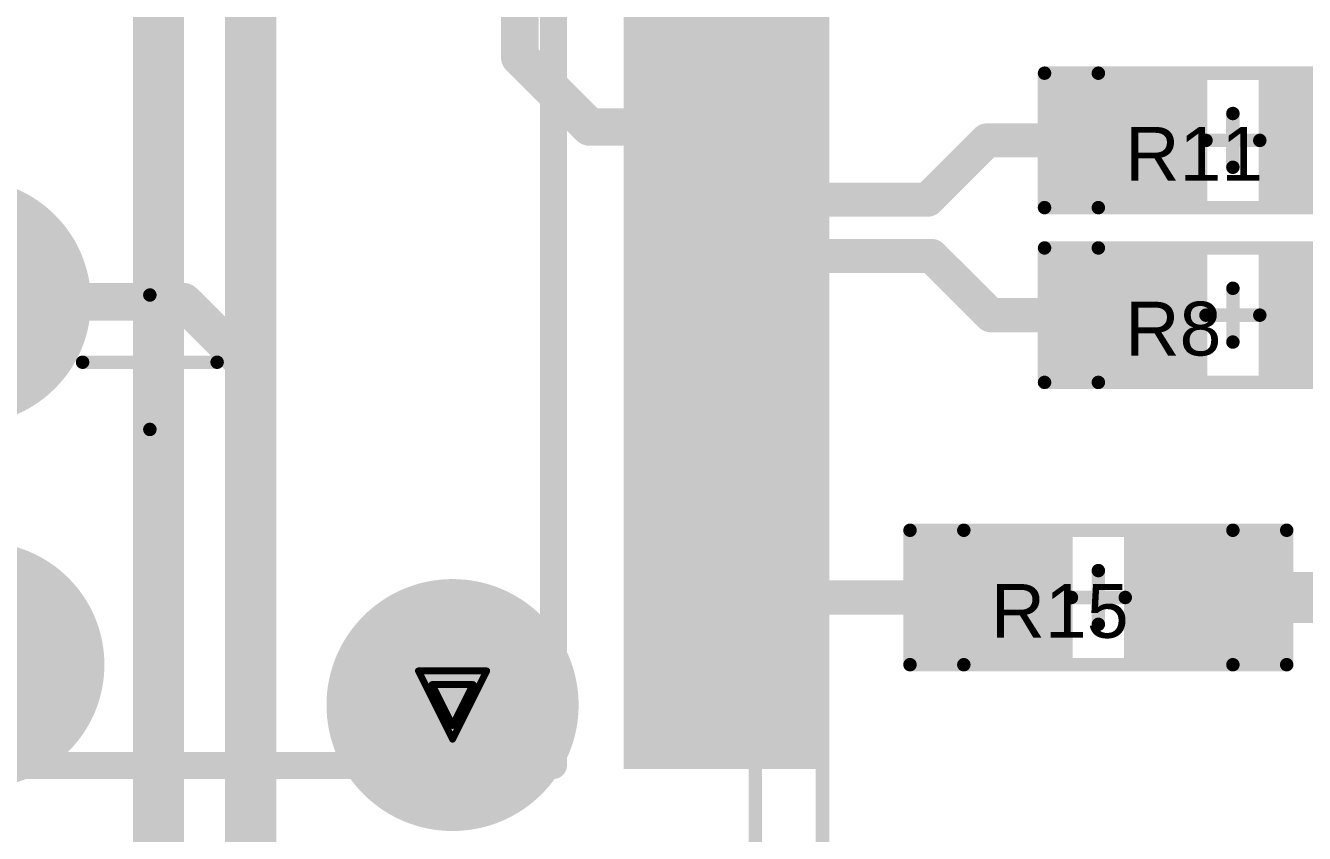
# Model space of a CAD drawing. Header units: inches. Extents: x -21 to 344, y -3 to 240.
# Drawn here: x 59.13 to 68.63, y 44.14 to 50.15 of the extents above; entities that cross this region are included whole.
import ezdxf

# ---------------------------------------------------------------- set-up
doc = ezdxf.new("R2010")
doc.units = ezdxf.units.IN
for name, color, linetype in [('Bottom 3D Body', 216, 'Continuous'), ('Bottom Layer', 5, 'Continuous'), ('Drill Drawing', 1, 'Continuous'), ('Int1 -GND)', 76, 'Continuous'), ('Int2 -PWR)', 16, 'Continuous'), ('Top Component Center', 76, 'Continuous'), ('Top Designator', 56, 'Continuous'), ('Top Layer', 1, 'Continuous'), ('Top Overlay', 2, 'Continuous'), ('Top Paste', 8, 'Continuous'), ('Top Solder', 216, 'Continuous'), ('Via Holes', 16, 'Continuous')]:
    doc.layers.add(name, color=color, linetype=linetype)
doc.styles.add('Arial', font='', dxfattribs={"height": 0.2})
doc.styles.get('Arial').set_extended_font_data('Arial')

# ---------------------------------------------------------------- blocks, each defined once
blk = doc.blocks.new('LQFP48_11')
at = {"layer": 'Top Layer'}
for points in [[(-2.4, 4.85), (-2.1, 4.85), (-2.1, 3.65), (-2.4, 3.65)], [(-1.9, 4.85), (-1.6, 4.85), (-1.6, 3.65), (-1.9, 3.65)], [(-1.4, 4.85), (-1.1, 4.85), (-1.1, 3.65), (-1.4, 3.65)], [(-0.9, 4.85), (-0.6, 4.85), (-0.6, 3.65), (-0.9, 3.65)], [(-0.4, 4.85), (-0.1, 4.85), (-0.1, 3.65), (-0.4, 3.65)], [(0.1, 4.85), (0.4, 4.85), (0.4, 3.65), (0.1, 3.65)], [(0.6, 4.85), (0.9, 4.85), (0.9, 3.65), (0.6, 3.65)], [(1.1, 4.85), (1.4, 4.85), (1.4, 3.65), (1.1, 3.65)], [(1.6, 4.85), (1.9, 4.85), (1.9, 3.65), (1.6, 3.65)], [(2.1, 4.85), (2.4, 4.85), (2.4, 3.65), (2.1, 3.65)], [(2.6, 4.85), (2.9, 4.85), (2.9, 3.65), (2.6, 3.65)]]:
    blk.add_hatch(color=1, dxfattribs=at).paths.add_polyline_path(points)
at = {"layer": 'Top Paste'}
for points in [[(-3.027, 4.977), (-2.473, 4.977), (-2.473, 3.523), (-3.027, 3.523)], [(-2.527, 4.977), (-1.973, 4.977), (-1.973, 3.523), (-2.527, 3.523)], [(-2.027, 4.977), (-1.473, 4.977), (-1.473, 3.523), (-2.027, 3.523)], [(-1.527, 4.977), (-0.973, 4.977), (-0.973, 3.523), (-1.527, 3.523)], [(-1.027, 4.977), (-0.473, 4.977), (-0.473, 3.523), (-1.027, 3.523)], [(-0.527, 4.977), (0.027, 4.977), (0.027, 3.523), (-0.527, 3.523)], [(-0.027, 4.977), (0.527, 4.977), (0.527, 3.523), (-0.027, 3.523)], [(0.473, 4.977), (1.027, 4.977), (1.027, 3.523), (0.473, 3.523)], [(0.973, 4.977), (1.527, 4.977), (1.527, 3.523), (0.973, 3.523)], [(1.473, 4.977), (2.027, 4.977), (2.027, 3.523), (1.473, 3.523)], [(1.973, 4.977), (2.527, 4.977), (2.527, 3.523), (1.973, 3.523)], [(2.473, 4.977), (3.027, 4.977), (3.027, 3.523), (2.473, 3.523)]]:
    blk.add_hatch(color=8, dxfattribs=at).paths.add_polyline_path(points)
at = {"layer": 'Top Solder'}
for points in [[(-2.45, 4.9), (-2.05, 4.9), (-2.05, 3.6), (-2.45, 3.6)], [(-1.95, 4.9), (-1.55, 4.9), (-1.55, 3.6), (-1.95, 3.6)], [(-1.45, 4.9), (-1.05, 4.9), (-1.05, 3.6), (-1.45, 3.6)], [(-0.95, 4.9), (-0.55, 4.9), (-0.55, 3.6), (-0.95, 3.6)], [(-0.45, 4.9), (-0.05, 4.9), (-0.05, 3.6), (-0.45, 3.6)], [(0.05, 4.9), (0.45, 4.9), (0.45, 3.6), (0.05, 3.6)], [(0.55, 4.9), (0.95, 4.9), (0.95, 3.6), (0.55, 3.6)], [(1.05, 4.9), (1.45, 4.9), (1.45, 3.6), (1.05, 3.6)], [(1.55, 4.9), (1.95, 4.9), (1.95, 3.6), (1.55, 3.6)], [(2.05, 4.9), (2.45, 4.9), (2.45, 3.6), (2.05, 3.6)], [(2.55, 4.9), (2.95, 4.9), (2.95, 3.6), (2.55, 3.6)]]:
    blk.add_hatch(color=216, dxfattribs=at).paths.add_polyline_path(points)
at = {"layer": 'Bottom 3D Body'}
blk.add_lwpolyline([(4.5, 4.5, 0.1, 0.1, 0), (-4.5, 4.5, 0.1, 0.1, 0)], format="xyseb", dxfattribs=at)
at = {"layer": 'Top Component Center'}
for points in [[(5, 5, 0.1, 0.1, 0), (-5, 5, 0.1, 0.1, 0)], [(0, -0.5, 0.1, 0.1, 0), (0, 0.5, 0.1, 0.1, 0)], [(0.5, 0, 0.1, 0.1, 0), (-0.5, 0, 0.1, 0.1, 0)]]:
    blk.add_lwpolyline(points, format="xyseb", dxfattribs=at)
for points in [[(-0.025, 0.5, 0.05, 0.05, 1), (0.025, 0.5, 0.05, 0.05, 1)], [(-0.525, 0, 0.05, 0.05, 1), (-0.475, 0, 0.05, 0.05, 1)], [(0.475, 0, 0.05, 0.05, 1), (0.525, 0, 0.05, 0.05, 1)], [(-0.025, -0.5, 0.05, 0.05, 1), (0.025, -0.5, 0.05, 0.05, 1)]]:
    blk.add_lwpolyline(points, format="xyseb", close=True, dxfattribs=at)
at = {"layer": 'Top Designator'}
blk.add_lwpolyline([(5, 5, 0.1, 0.1, 0), (-5, 5, 0.1, 0.1, 0)], format="xyseb", dxfattribs=at)
at = {"layer": 'Top Overlay'}
for points in [[(3, 3, 0.2, 0.2, 0), (-3, 3, 0.2, 0.2, 0)], [(3, -3, 0.2, 0.2, 0), (3, 3, 0.2, 0.2, 0)]]:
    blk.add_lwpolyline(points, format="xyseb", dxfattribs=at)
blk.add_lwpolyline([(2.95, 3, 0.1, 0.1, 1), (3.05, 3, 0.1, 0.1, 1)], format="xyseb", close=True, dxfattribs=at)
blk.add_lwpolyline([(2.95, 3, 0.1, 0.1, 1), (3.05, 3, 0.1, 0.1, 1)], format="xyseb", close=True, dxfattribs=at)
blk = doc.blocks.new('RES_0603_42')
at = {"layer": 'Top Layer'}
for points in [[(-1.2827, 0.3937), (-0.3175, 0.3937), (-0.3175, -0.3937), (-1.2827, -0.3937)], [(0.3175, 0.3937), (1.2827, 0.3937), (1.2827, -0.3937), (0.3175, -0.3937)]]:
    blk.add_hatch(color=1, dxfattribs=at).paths.add_polyline_path(points)
at = {"layer": 'Top Paste'}
for points in [[(-1.4097, 0.5207), (-0.1905, 0.5207), (-0.1905, -0.5207), (-1.4097, -0.5207)], [(0.1905, 0.5207), (1.4097, 0.5207), (1.4097, -0.5207), (0.1905, -0.5207)]]:
    blk.add_hatch(color=8, dxfattribs=at).paths.add_polyline_path(points)
at = {"layer": 'Top Solder'}
for points in [[(-1.3327, 0.4437), (-0.2675, 0.4437), (-0.2675, -0.4437), (-1.3327, -0.4437)], [(0.2675, 0.4437), (1.3327, 0.4437), (1.3327, -0.4437), (0.2675, -0.4437)]]:
    blk.add_hatch(color=216, dxfattribs=at).paths.add_polyline_path(points)
at = {"layer": 'Bottom 3D Body'}
for points in [[(-1, 0.5, 0.1, 0.1, 0), (1, 0.5, 0.1, 0.1, 0)], [(-1, -0.5, 0.1, 0.1, 0), (-1, 0.5, 0.1, 0.1, 0)], [(1, -0.5, 0.1, 0.1, 0), (1, 0.5, 0.1, 0.1, 0)], [(-1, -0.5, 0.1, 0.1, 0), (1, -0.5, 0.1, 0.1, 0)]]:
    blk.add_lwpolyline(points, format="xyseb", dxfattribs=at)
for points in [[(-1.025, 0.5, 0.05, 0.05, 1), (-0.975, 0.5, 0.05, 0.05, 1)], [(-1.025, 0.5, 0.05, 0.05, 1), (-0.975, 0.5, 0.05, 0.05, 1)], [(0.975, 0.5, 0.05, 0.05, 1), (1.025, 0.5, 0.05, 0.05, 1)], [(0.975, 0.5, 0.05, 0.05, 1), (1.025, 0.5, 0.05, 0.05, 1)], [(-1.025, -0.5, 0.05, 0.05, 1), (-0.975, -0.5, 0.05, 0.05, 1)], [(-1.025, -0.5, 0.05, 0.05, 1), (-0.975, -0.5, 0.05, 0.05, 1)], [(0.975, -0.5, 0.05, 0.05, 1), (1.025, -0.5, 0.05, 0.05, 1)], [(0.975, -0.5, 0.05, 0.05, 1), (1.025, -0.5, 0.05, 0.05, 1)]]:
    blk.add_lwpolyline(points, format="xyseb", close=True, dxfattribs=at)
at = {"layer": 'Top Component Center'}
for points in [[(-1.4, -0.5, 0.1, 0.1, 0), (-1.4, 0.5, 0.1, 0.1, 0)], [(-1.4, 0.5, 0.1, 0.1, 0), (1.4, 0.5, 0.1, 0.1, 0)], [(1.4, -0.5, 0.1, 0.1, 0), (1.4, 0.5, 0.1, 0.1, 0)], [(0, -0.2, 0.1, 0.1, 0), (0, 0.2, 0.1, 0.1, 0)], [(-0.2, 0, 0.1, 0.1, 0), (0.2, 0, 0.1, 0.1, 0)], [(-1.4, -0.5, 0.1, 0.1, 0), (1.4, -0.5, 0.1, 0.1, 0)]]:
    blk.add_lwpolyline(points, format="xyseb", dxfattribs=at)
for points in [[(-1.425, 0.5, 0.05, 0.05, 1), (-1.375, 0.5, 0.05, 0.05, 1)], [(-1.425, 0.5, 0.05, 0.05, 1), (-1.375, 0.5, 0.05, 0.05, 1)], [(1.375, 0.5, 0.05, 0.05, 1), (1.425, 0.5, 0.05, 0.05, 1)], [(1.375, 0.5, 0.05, 0.05, 1), (1.425, 0.5, 0.05, 0.05, 1)], [(-0.025, 0.2, 0.05, 0.05, 1), (0.025, 0.2, 0.05, 0.05, 1)], [(-0.225, 0, 0.05, 0.05, 1), (-0.175, 0, 0.05, 0.05, 1)], [(0.175, 0, 0.05, 0.05, 1), (0.225, 0, 0.05, 0.05, 1)], [(-0.025, -0.2, 0.05, 0.05, 1), (0.025, -0.2, 0.05, 0.05, 1)], [(-1.425, -0.5, 0.05, 0.05, 1), (-1.375, -0.5, 0.05, 0.05, 1)], [(-1.425, -0.5, 0.05, 0.05, 1), (-1.375, -0.5, 0.05, 0.05, 1)], [(1.375, -0.5, 0.05, 0.05, 1), (1.425, -0.5, 0.05, 0.05, 1)], [(1.375, -0.5, 0.05, 0.05, 1), (1.425, -0.5, 0.05, 0.05, 1)]]:
    blk.add_lwpolyline(points, format="xyseb", close=True, dxfattribs=at)
at = {"layer": 'Top Designator'}
for points in [[(-1.4, -0.5, 0.1, 0.1, 0), (-1.4, 0.5, 0.1, 0.1, 0)], [(-1.4, 0.5, 0.1, 0.1, 0), (1.4, 0.5, 0.1, 0.1, 0)], [(1.4, -0.5, 0.1, 0.1, 0), (1.4, 0.5, 0.1, 0.1, 0)], [(-1.4, -0.5, 0.1, 0.1, 0), (1.4, -0.5, 0.1, 0.1, 0)]]:
    blk.add_lwpolyline(points, format="xyseb", dxfattribs=at)
for points in [[(-1.425, 0.5, 0.05, 0.05, 1), (-1.375, 0.5, 0.05, 0.05, 1)], [(-1.425, 0.5, 0.05, 0.05, 1), (-1.375, 0.5, 0.05, 0.05, 1)], [(1.375, 0.5, 0.05, 0.05, 1), (1.425, 0.5, 0.05, 0.05, 1)], [(1.375, 0.5, 0.05, 0.05, 1), (1.425, 0.5, 0.05, 0.05, 1)], [(-1.425, -0.5, 0.05, 0.05, 1), (-1.375, -0.5, 0.05, 0.05, 1)], [(-1.425, -0.5, 0.05, 0.05, 1), (-1.375, -0.5, 0.05, 0.05, 1)], [(1.375, -0.5, 0.05, 0.05, 1), (1.425, -0.5, 0.05, 0.05, 1)], [(1.375, -0.5, 0.05, 0.05, 1), (1.425, -0.5, 0.05, 0.05, 1)]]:
    blk.add_lwpolyline(points, format="xyseb", close=True, dxfattribs=at)
at = {"layer": 'Top Overlay'}
for points in [[(-1.4, -0.5, 0.1, 0.1, 0), (-1.4, 0.5, 0.1, 0.1, 0)], [(-1.4, 0.5, 0.1, 0.1, 0), (1.4, 0.5, 0.1, 0.1, 0)], [(1.4, -0.5, 0.1, 0.1, 0), (1.4, 0.5, 0.1, 0.1, 0)], [(-1.4, -0.5, 0.1, 0.1, 0), (1.4, -0.5, 0.1, 0.1, 0)]]:
    blk.add_lwpolyline(points, format="xyseb", dxfattribs=at)
for points in [[(-1.425, 0.5, 0.05, 0.05, 1), (-1.375, 0.5, 0.05, 0.05, 1)], [(-1.425, 0.5, 0.05, 0.05, 1), (-1.375, 0.5, 0.05, 0.05, 1)], [(1.375, 0.5, 0.05, 0.05, 1), (1.425, 0.5, 0.05, 0.05, 1)], [(1.375, 0.5, 0.05, 0.05, 1), (1.425, 0.5, 0.05, 0.05, 1)], [(-1.425, -0.5, 0.05, 0.05, 1), (-1.375, -0.5, 0.05, 0.05, 1)], [(-1.425, -0.5, 0.05, 0.05, 1), (-1.375, -0.5, 0.05, 0.05, 1)], [(1.375, -0.5, 0.05, 0.05, 1), (1.425, -0.5, 0.05, 0.05, 1)], [(1.375, -0.5, 0.05, 0.05, 1), (1.425, -0.5, 0.05, 0.05, 1)]]:
    blk.add_lwpolyline(points, format="xyseb", close=True, dxfattribs=at)
at = {"layer": 'Top Designator', "style": 'Arial'}
blk.add_text('R15', height=0.4, rotation=360, dxfattribs=at).set_placement((-0.8, -0.3))
blk = doc.blocks.new('RES_0603_46')
at = {"layer": 'Top Layer'}
for points in [[(-1.2827, 0.3937), (-0.3175, 0.3937), (-0.3175, -0.3937), (-1.2827, -0.3937)], [(0.3175, 0.3937), (1.2827, 0.3937), (1.2827, -0.3937), (0.3175, -0.3937)]]:
    blk.add_hatch(color=1, dxfattribs=at).paths.add_polyline_path(points)
at = {"layer": 'Top Paste'}
for points in [[(-1.4097, 0.5207), (-0.1905, 0.5207), (-0.1905, -0.5207), (-1.4097, -0.5207)], [(0.1905, 0.5207), (1.4097, 0.5207), (1.4097, -0.5207), (0.1905, -0.5207)]]:
    blk.add_hatch(color=8, dxfattribs=at).paths.add_polyline_path(points)
at = {"layer": 'Top Solder'}
for points in [[(-1.3327, 0.4437), (-0.2675, 0.4437), (-0.2675, -0.4437), (-1.3327, -0.4437)], [(0.2675, 0.4437), (1.3327, 0.4437), (1.3327, -0.4437), (0.2675, -0.4437)]]:
    blk.add_hatch(color=216, dxfattribs=at).paths.add_polyline_path(points)
at = {"layer": 'Bottom 3D Body'}
for points in [[(-1, -0.5, 0.1, 0.1, 0), (-1, 0.5, 0.1, 0.1, 0)], [(-1, 0.5, 0.1, 0.1, 0), (1, 0.5, 0.1, 0.1, 0)], [(1, -0.5, 0.1, 0.1, 0), (1, 0.5, 0.1, 0.1, 0)], [(-1, -0.5, 0.1, 0.1, 0), (1, -0.5, 0.1, 0.1, 0)]]:
    blk.add_lwpolyline(points, format="xyseb", dxfattribs=at)
for points in [[(-1.025, 0.5, 0.05, 0.05, 1), (-0.975, 0.5, 0.05, 0.05, 1)], [(-1.025, 0.5, 0.05, 0.05, 1), (-0.975, 0.5, 0.05, 0.05, 1)], [(0.975, 0.5, 0.05, 0.05, 1), (1.025, 0.5, 0.05, 0.05, 1)], [(0.975, 0.5, 0.05, 0.05, 1), (1.025, 0.5, 0.05, 0.05, 1)], [(-1.025, -0.5, 0.05, 0.05, 1), (-0.975, -0.5, 0.05, 0.05, 1)], [(-1.025, -0.5, 0.05, 0.05, 1), (-0.975, -0.5, 0.05, 0.05, 1)], [(0.975, -0.5, 0.05, 0.05, 1), (1.025, -0.5, 0.05, 0.05, 1)], [(0.975, -0.5, 0.05, 0.05, 1), (1.025, -0.5, 0.05, 0.05, 1)]]:
    blk.add_lwpolyline(points, format="xyseb", close=True, dxfattribs=at)
at = {"layer": 'Top Component Center'}
for points in [[(-1.4, 0.5, 0.1, 0.1, 0), (1.4, 0.5, 0.1, 0.1, 0)], [(-1.4, -0.5, 0.1, 0.1, 0), (-1.4, 0.5, 0.1, 0.1, 0)], [(1.4, -0.5, 0.1, 0.1, 0), (1.4, 0.5, 0.1, 0.1, 0)], [(0, -0.2, 0.1, 0.1, 0), (0, 0.2, 0.1, 0.1, 0)], [(-0.2, 0, 0.1, 0.1, 0), (0.2, 0, 0.1, 0.1, 0)], [(-1.4, -0.5, 0.1, 0.1, 0), (1.4, -0.5, 0.1, 0.1, 0)]]:
    blk.add_lwpolyline(points, format="xyseb", dxfattribs=at)
for points in [[(-1.425, 0.5, 0.05, 0.05, 1), (-1.375, 0.5, 0.05, 0.05, 1)], [(-1.425, 0.5, 0.05, 0.05, 1), (-1.375, 0.5, 0.05, 0.05, 1)], [(1.375, 0.5, 0.05, 0.05, 1), (1.425, 0.5, 0.05, 0.05, 1)], [(1.375, 0.5, 0.05, 0.05, 1), (1.425, 0.5, 0.05, 0.05, 1)], [(-0.025, 0.2, 0.05, 0.05, 1), (0.025, 0.2, 0.05, 0.05, 1)], [(-0.225, 0, 0.05, 0.05, 1), (-0.175, 0, 0.05, 0.05, 1)], [(0.175, 0, 0.05, 0.05, 1), (0.225, 0, 0.05, 0.05, 1)], [(-0.025, -0.2, 0.05, 0.05, 1), (0.025, -0.2, 0.05, 0.05, 1)], [(-1.425, -0.5, 0.05, 0.05, 1), (-1.375, -0.5, 0.05, 0.05, 1)], [(-1.425, -0.5, 0.05, 0.05, 1), (-1.375, -0.5, 0.05, 0.05, 1)], [(1.375, -0.5, 0.05, 0.05, 1), (1.425, -0.5, 0.05, 0.05, 1)], [(1.375, -0.5, 0.05, 0.05, 1), (1.425, -0.5, 0.05, 0.05, 1)]]:
    blk.add_lwpolyline(points, format="xyseb", close=True, dxfattribs=at)
at = {"layer": 'Top Designator'}
for points in [[(-1.4, 0.5, 0.1, 0.1, 0), (1.4, 0.5, 0.1, 0.1, 0)], [(-1.4, -0.5, 0.1, 0.1, 0), (-1.4, 0.5, 0.1, 0.1, 0)], [(1.4, -0.5, 0.1, 0.1, 0), (1.4, 0.5, 0.1, 0.1, 0)], [(-1.4, -0.5, 0.1, 0.1, 0), (1.4, -0.5, 0.1, 0.1, 0)]]:
    blk.add_lwpolyline(points, format="xyseb", dxfattribs=at)
for points in [[(-1.425, 0.5, 0.05, 0.05, 1), (-1.375, 0.5, 0.05, 0.05, 1)], [(-1.425, 0.5, 0.05, 0.05, 1), (-1.375, 0.5, 0.05, 0.05, 1)], [(1.375, 0.5, 0.05, 0.05, 1), (1.425, 0.5, 0.05, 0.05, 1)], [(1.375, 0.5, 0.05, 0.05, 1), (1.425, 0.5, 0.05, 0.05, 1)], [(-1.425, -0.5, 0.05, 0.05, 1), (-1.375, -0.5, 0.05, 0.05, 1)], [(-1.425, -0.5, 0.05, 0.05, 1), (-1.375, -0.5, 0.05, 0.05, 1)], [(1.375, -0.5, 0.05, 0.05, 1), (1.425, -0.5, 0.05, 0.05, 1)], [(1.375, -0.5, 0.05, 0.05, 1), (1.425, -0.5, 0.05, 0.05, 1)]]:
    blk.add_lwpolyline(points, format="xyseb", close=True, dxfattribs=at)
at = {"layer": 'Top Overlay'}
for points in [[(-1.4, 0.5, 0.1, 0.1, 0), (1.4, 0.5, 0.1, 0.1, 0)], [(-1.4, -0.5, 0.1, 0.1, 0), (-1.4, 0.5, 0.1, 0.1, 0)], [(1.4, -0.5, 0.1, 0.1, 0), (1.4, 0.5, 0.1, 0.1, 0)], [(-1.4, -0.5, 0.1, 0.1, 0), (1.4, -0.5, 0.1, 0.1, 0)]]:
    blk.add_lwpolyline(points, format="xyseb", dxfattribs=at)
for points in [[(-1.425, 0.5, 0.05, 0.05, 1), (-1.375, 0.5, 0.05, 0.05, 1)], [(-1.425, 0.5, 0.05, 0.05, 1), (-1.375, 0.5, 0.05, 0.05, 1)], [(1.375, 0.5, 0.05, 0.05, 1), (1.425, 0.5, 0.05, 0.05, 1)], [(1.375, 0.5, 0.05, 0.05, 1), (1.425, 0.5, 0.05, 0.05, 1)], [(-1.425, -0.5, 0.05, 0.05, 1), (-1.375, -0.5, 0.05, 0.05, 1)], [(-1.425, -0.5, 0.05, 0.05, 1), (-1.375, -0.5, 0.05, 0.05, 1)], [(1.375, -0.5, 0.05, 0.05, 1), (1.425, -0.5, 0.05, 0.05, 1)], [(1.375, -0.5, 0.05, 0.05, 1), (1.425, -0.5, 0.05, 0.05, 1)]]:
    blk.add_lwpolyline(points, format="xyseb", close=True, dxfattribs=at)
at = {"layer": 'Top Designator', "style": 'Arial'}
blk.add_text('R11', height=0.4, rotation=360, dxfattribs=at).set_placement((-0.8, -0.3))
blk = doc.blocks.new('RES_0603_49')
at = {"layer": 'Top Layer'}
for points in [[(-1.2827, 0.3937), (-0.3175, 0.3937), (-0.3175, -0.3937), (-1.2827, -0.3937)], [(0.3175, 0.3937), (1.2827, 0.3937), (1.2827, -0.3937), (0.3175, -0.3937)]]:
    blk.add_hatch(color=1, dxfattribs=at).paths.add_polyline_path(points)
at = {"layer": 'Top Paste'}
for points in [[(-1.4097, 0.5207), (-0.1905, 0.5207), (-0.1905, -0.5207), (-1.4097, -0.5207)], [(0.1905, 0.5207), (1.4097, 0.5207), (1.4097, -0.5207), (0.1905, -0.5207)]]:
    blk.add_hatch(color=8, dxfattribs=at).paths.add_polyline_path(points)
at = {"layer": 'Top Solder'}
for points in [[(-1.3327, 0.4437), (-0.2675, 0.4437), (-0.2675, -0.4437), (-1.3327, -0.4437)], [(0.2675, 0.4437), (1.3327, 0.4437), (1.3327, -0.4437), (0.2675, -0.4437)]]:
    blk.add_hatch(color=216, dxfattribs=at).paths.add_polyline_path(points)
at = {"layer": 'Bottom 3D Body'}
for points in [[(-1, 0.5, 0.1, 0.1, 0), (1, 0.5, 0.1, 0.1, 0)], [(-1, -0.5, 0.1, 0.1, 0), (-1, 0.5, 0.1, 0.1, 0)], [(1, -0.5, 0.1, 0.1, 0), (1, 0.5, 0.1, 0.1, 0)], [(-1, -0.5, 0.1, 0.1, 0), (1, -0.5, 0.1, 0.1, 0)]]:
    blk.add_lwpolyline(points, format="xyseb", dxfattribs=at)
for points in [[(-1.025, 0.5, 0.05, 0.05, 1), (-0.975, 0.5, 0.05, 0.05, 1)], [(-1.025, 0.5, 0.05, 0.05, 1), (-0.975, 0.5, 0.05, 0.05, 1)], [(0.975, 0.5, 0.05, 0.05, 1), (1.025, 0.5, 0.05, 0.05, 1)], [(0.975, 0.5, 0.05, 0.05, 1), (1.025, 0.5, 0.05, 0.05, 1)], [(-1.025, -0.5, 0.05, 0.05, 1), (-0.975, -0.5, 0.05, 0.05, 1)], [(-1.025, -0.5, 0.05, 0.05, 1), (-0.975, -0.5, 0.05, 0.05, 1)], [(0.975, -0.5, 0.05, 0.05, 1), (1.025, -0.5, 0.05, 0.05, 1)], [(0.975, -0.5, 0.05, 0.05, 1), (1.025, -0.5, 0.05, 0.05, 1)]]:
    blk.add_lwpolyline(points, format="xyseb", close=True, dxfattribs=at)
at = {"layer": 'Top Component Center'}
for points in [[(-1.4, -0.5, 0.1, 0.1, 0), (-1.4, 0.5, 0.1, 0.1, 0)], [(-1.4, 0.5, 0.1, 0.1, 0), (1.4, 0.5, 0.1, 0.1, 0)], [(1.4, -0.5, 0.1, 0.1, 0), (1.4, 0.5, 0.1, 0.1, 0)], [(0, -0.2, 0.1, 0.1, 0), (0, 0.2, 0.1, 0.1, 0)], [(-0.2, 0, 0.1, 0.1, 0), (0.2, 0, 0.1, 0.1, 0)], [(-1.4, -0.5, 0.1, 0.1, 0), (1.4, -0.5, 0.1, 0.1, 0)]]:
    blk.add_lwpolyline(points, format="xyseb", dxfattribs=at)
for points in [[(-1.425, 0.5, 0.05, 0.05, 1), (-1.375, 0.5, 0.05, 0.05, 1)], [(-1.425, 0.5, 0.05, 0.05, 1), (-1.375, 0.5, 0.05, 0.05, 1)], [(1.375, 0.5, 0.05, 0.05, 1), (1.425, 0.5, 0.05, 0.05, 1)], [(1.375, 0.5, 0.05, 0.05, 1), (1.425, 0.5, 0.05, 0.05, 1)], [(-0.025, 0.2, 0.05, 0.05, 1), (0.025, 0.2, 0.05, 0.05, 1)], [(-0.225, 0, 0.05, 0.05, 1), (-0.175, 0, 0.05, 0.05, 1)], [(0.175, 0, 0.05, 0.05, 1), (0.225, 0, 0.05, 0.05, 1)], [(-0.025, -0.2, 0.05, 0.05, 1), (0.025, -0.2, 0.05, 0.05, 1)], [(-1.425, -0.5, 0.05, 0.05, 1), (-1.375, -0.5, 0.05, 0.05, 1)], [(-1.425, -0.5, 0.05, 0.05, 1), (-1.375, -0.5, 0.05, 0.05, 1)], [(1.375, -0.5, 0.05, 0.05, 1), (1.425, -0.5, 0.05, 0.05, 1)], [(1.375, -0.5, 0.05, 0.05, 1), (1.425, -0.5, 0.05, 0.05, 1)]]:
    blk.add_lwpolyline(points, format="xyseb", close=True, dxfattribs=at)
at = {"layer": 'Top Designator'}
for points in [[(-1.4, -0.5, 0.1, 0.1, 0), (-1.4, 0.5, 0.1, 0.1, 0)], [(-1.4, 0.5, 0.1, 0.1, 0), (1.4, 0.5, 0.1, 0.1, 0)], [(1.4, -0.5, 0.1, 0.1, 0), (1.4, 0.5, 0.1, 0.1, 0)], [(-1.4, -0.5, 0.1, 0.1, 0), (1.4, -0.5, 0.1, 0.1, 0)]]:
    blk.add_lwpolyline(points, format="xyseb", dxfattribs=at)
for points in [[(-1.425, 0.5, 0.05, 0.05, 1), (-1.375, 0.5, 0.05, 0.05, 1)], [(-1.425, 0.5, 0.05, 0.05, 1), (-1.375, 0.5, 0.05, 0.05, 1)], [(1.375, 0.5, 0.05, 0.05, 1), (1.425, 0.5, 0.05, 0.05, 1)], [(1.375, 0.5, 0.05, 0.05, 1), (1.425, 0.5, 0.05, 0.05, 1)], [(-1.425, -0.5, 0.05, 0.05, 1), (-1.375, -0.5, 0.05, 0.05, 1)], [(-1.425, -0.5, 0.05, 0.05, 1), (-1.375, -0.5, 0.05, 0.05, 1)], [(1.375, -0.5, 0.05, 0.05, 1), (1.425, -0.5, 0.05, 0.05, 1)], [(1.375, -0.5, 0.05, 0.05, 1), (1.425, -0.5, 0.05, 0.05, 1)]]:
    blk.add_lwpolyline(points, format="xyseb", close=True, dxfattribs=at)
at = {"layer": 'Top Overlay'}
for points in [[(-1.4, -0.5, 0.1, 0.1, 0), (-1.4, 0.5, 0.1, 0.1, 0)], [(-1.4, 0.5, 0.1, 0.1, 0), (1.4, 0.5, 0.1, 0.1, 0)], [(1.4, -0.5, 0.1, 0.1, 0), (1.4, 0.5, 0.1, 0.1, 0)], [(-1.4, -0.5, 0.1, 0.1, 0), (1.4, -0.5, 0.1, 0.1, 0)]]:
    blk.add_lwpolyline(points, format="xyseb", dxfattribs=at)
for points in [[(-1.425, 0.5, 0.05, 0.05, 1), (-1.375, 0.5, 0.05, 0.05, 1)], [(-1.425, 0.5, 0.05, 0.05, 1), (-1.375, 0.5, 0.05, 0.05, 1)], [(1.375, 0.5, 0.05, 0.05, 1), (1.425, 0.5, 0.05, 0.05, 1)], [(1.375, 0.5, 0.05, 0.05, 1), (1.425, 0.5, 0.05, 0.05, 1)], [(-1.425, -0.5, 0.05, 0.05, 1), (-1.375, -0.5, 0.05, 0.05, 1)], [(-1.425, -0.5, 0.05, 0.05, 1), (-1.375, -0.5, 0.05, 0.05, 1)], [(1.375, -0.5, 0.05, 0.05, 1), (1.425, -0.5, 0.05, 0.05, 1)], [(1.375, -0.5, 0.05, 0.05, 1), (1.425, -0.5, 0.05, 0.05, 1)]]:
    blk.add_lwpolyline(points, format="xyseb", close=True, dxfattribs=at)
at = {"layer": 'Top Designator', "style": 'Arial'}
blk.add_text('R8', height=0.4, dxfattribs=at).set_placement((-0.8, -0.3))

msp = doc.modelspace()

# ---------------------------------------------------------------- hatches: boundary and pattern name
at = {"layer": 'Bottom Layer'}
h = msp.add_hatch(color=5, dxfattribs=at)
edge = h.paths.add_edge_path()
edge.add_arc((62.2999, 45.0999), 0.3, 0, 360)
at = {"layer": 'Int1 -GND)'}
h = msp.add_hatch(color=7, dxfattribs=at)
edge = h.paths.add_edge_path()
edge.add_arc((58.7, 48.1), 0.912, 0, 360)
h = msp.add_hatch(color=7, dxfattribs=at)
edge = h.paths.add_edge_path()
edge.add_arc((58.8, 45.4), 0.912, 0, 360)
at = {"layer": 'Int2 -PWR)'}
h = msp.add_hatch(color=7, dxfattribs=at)
edge = h.paths.add_edge_path()
edge.add_arc((58.7, 48.1), 0.912, 0, 360)
h = msp.add_hatch(color=7, dxfattribs=at)
edge = h.paths.add_edge_path()
edge.add_arc((58.8, 45.4), 0.912, 0, 360)
h = msp.add_hatch(color=7, dxfattribs=at)
edge = h.paths.add_edge_path()
edge.add_arc((62.2999, 45.0999), 0.937, 0, 360)
at = {"layer": 'Top Layer'}
h = msp.add_hatch(color=1, dxfattribs=at)
edge = h.paths.add_edge_path()
edge.add_arc((62.2999, 45.0999), 0.3, 0, 360)
at = {"layer": 'Via Holes'}
h = msp.add_hatch(color=7, dxfattribs=at)
edge = h.paths.add_edge_path()
edge.add_arc((62.2999, 45.0999), 0.175, 0, 360)

# ---------------------------------------------------------------- linework, layer by layer
at = {"layer": 'Bottom Layer'}
for points in [[(60.1142, 30.8142, 0.381, 0.381, 0), (60.1142, 54.6768, 0.381, 0.381, 0)], [(60.8, 42.7315, 0.381, 0.381, 0), (60.8, 54.3825, 0.381, 0.381, 0)]]:
    msp.add_lwpolyline(points, format="xyseb", dxfattribs=at)
at = {"layer": 'Drill Drawing'}
for points in [[(62.0459, 45.3539, 0.0508, 0.0508, 0), (62.5539, 45.3539, 0.0508, 0.0508, 0)], [(62.0459, 45.3539, 0.0508, 0.0508, 0), (62.2999, 44.8459, 0.0508, 0.0508, 0)], [(62.2999, 44.8459, 0.0508, 0.0508, 0), (62.5539, 45.3539, 0.0508, 0.0508, 0)], [(62.1475, 45.2523, 0.0508, 0.0508, 0), (62.4523, 45.2523, 0.0508, 0.0508, 0)], [(62.1475, 45.2523, 0.0508, 0.0508, 0), (62.2999, 44.9475, 0.0508, 0.0508, 0)], [(62.2999, 44.9475, 0.0508, 0.0508, 0), (62.4523, 45.2523, 0.0508, 0.0508, 0)]]:
    msp.add_lwpolyline(points, format="xyseb", dxfattribs=at)
for points in [[(62.0332, 45.3539, 0.0254, 0.0254, 1), (62.0586, 45.3539, 0.0254, 0.0254, 1)], [(62.0332, 45.3539, 0.0254, 0.0254, 1), (62.0586, 45.3539, 0.0254, 0.0254, 1)], [(62.5412, 45.3539, 0.0254, 0.0254, 1), (62.5666, 45.3539, 0.0254, 0.0254, 1)], [(62.5412, 45.3539, 0.0254, 0.0254, 1), (62.5666, 45.3539, 0.0254, 0.0254, 1)], [(62.1348, 45.2523, 0.0254, 0.0254, 1), (62.1602, 45.2523, 0.0254, 0.0254, 1)], [(62.1348, 45.2523, 0.0254, 0.0254, 1), (62.1602, 45.2523, 0.0254, 0.0254, 1)], [(62.4396, 45.2523, 0.0254, 0.0254, 1), (62.465, 45.2523, 0.0254, 0.0254, 1)], [(62.4396, 45.2523, 0.0254, 0.0254, 1), (62.465, 45.2523, 0.0254, 0.0254, 1)], [(62.2872, 44.9475, 0.0254, 0.0254, 1), (62.3126, 44.9475, 0.0254, 0.0254, 1)], [(62.2872, 44.9475, 0.0254, 0.0254, 1), (62.3126, 44.9475, 0.0254, 0.0254, 1)], [(62.2872, 44.8459, 0.0254, 0.0254, 1), (62.3126, 44.8459, 0.0254, 0.0254, 1)], [(62.2872, 44.8459, 0.0254, 0.0254, 1), (62.3126, 44.8459, 0.0254, 0.0254, 1)]]:
    msp.add_lwpolyline(points, format="xyseb", close=True, dxfattribs=at)
at = {"layer": 'Int1 -GND)'}
for points in [[(62.0663, 45.7417, 0.254, 0.254, -0.176327), (62.5335, 45.7417, 0.254, 0.254, 0)], [(61.6581, 44.8663, 0.254, 0.254, -0.176327), (61.6581, 45.3335, 0.254, 0.254, 0)], [(62.9417, 45.3335, 0.254, 0.254, -0.176327), (62.9417, 44.8663, 0.254, 0.254, 0)], [(62.5335, 44.4581, 0.254, 0.254, -0.176327), (62.0663, 44.4581, 0.254, 0.254, 0)]]:
    msp.add_lwpolyline(points, format="xyseb", dxfattribs=at)
for points in [[(62.0028, 45.7417, 0.127, 0.127, 1), (62.1298, 45.7417, 0.127, 0.127, 1)], [(62.47, 45.7417, 0.127, 0.127, 1), (62.597, 45.7417, 0.127, 0.127, 1)], [(61.5946, 45.3335, 0.127, 0.127, 1), (61.7216, 45.3335, 0.127, 0.127, 1)], [(62.8782, 45.3335, 0.127, 0.127, 1), (63.0052, 45.3335, 0.127, 0.127, 1)], [(61.5946, 44.8663, 0.127, 0.127, 1), (61.7216, 44.8663, 0.127, 0.127, 1)], [(62.8782, 44.8663, 0.127, 0.127, 1), (63.0052, 44.8663, 0.127, 0.127, 1)], [(62.0028, 44.4581, 0.127, 0.127, 1), (62.1298, 44.4581, 0.127, 0.127, 1)], [(62.47, 44.4581, 0.127, 0.127, 1), (62.597, 44.4581, 0.127, 0.127, 1)]]:
    msp.add_lwpolyline(points, format="xyseb", close=True, dxfattribs=at)
at = {"layer": 'Top Layer'}
for points in [[(62.8, 49.9189, 0.2794, 0.2794, 0), (62.8, 50.7, 0.2794, 0.2794, 0)], [(62.8, 49.9189, 0.2794, 0.2794, 0), (63.3189, 49.4, 0.2794, 0.2794, 0)], [(63.3189, 49.4, 0.2794, 0.2794, 0), (64.2999, 49.4, 0.2794, 0.2794, 0)], [(65.8318, 48.8595, 0.254, 0.254, 0), (66.2722, 49.3, 0.254, 0.254, 0)], [(66.2722, 49.3, 0.254, 0.254, 0), (67.2999, 49.3, 0.254, 0.254, 0)], [(64.2999, 48.9, 0.254, 0.254, 0), (64.3229, 48.877, 0.254, 0.254, 0)], [(64.3229, 48.877, 0.254, 0.254, 0), (64.8189, 48.877, 0.254, 0.254, 0)], [(64.8189, 48.877, 0.254, 0.254, 0), (64.8363, 48.8595, 0.254, 0.254, 0)], [(64.8363, 48.8595, 0.254, 0.254, 0), (65.8318, 48.8595, 0.254, 0.254, 0)], [(64.2999, 48.4, 0.254, 0.254, 0), (64.3229, 48.423, 0.254, 0.254, 0)], [(64.3229, 48.423, 0.254, 0.254, 0), (64.8189, 48.423, 0.254, 0.254, 0)], [(64.8189, 48.423, 0.254, 0.254, 0), (64.8363, 48.4404, 0.254, 0.254, 0)], [(64.8363, 48.4404, 0.254, 0.254, 0), (65.8596, 48.4404, 0.254, 0.254, 0)], [(65.8596, 48.4404, 0.254, 0.254, 0), (66.3, 48, 0.254, 0.254, 0)], [(58.7, 48.1, 0.2794, 0.2794, 0), (60.3, 48.1, 0.2794, 0.2794, 0)], [(60.3, 48.1, 0.2794, 0.2794, 0), (60.7999, 47.6001, 0.2794, 0.2794, 0)], [(66.3, 48, 0.254, 0.254, 0), (67.3, 48, 0.254, 0.254, 0)], [(60.7999, 43.4, 0.2794, 0.2794, 0), (60.7999, 47.6001, 0.2794, 0.2794, 0)], [(64.2999, 45.9, 0.254, 0.254, 0), (66.3, 45.9, 0.254, 0.254, 0)], [(67.9002, 45.9, 0.381, 0.381, 0), (69.8408, 45.9, 0.381, 0.381, 0)]]:
    msp.add_lwpolyline(points, format="xyseb", dxfattribs=at)
for points in [[(62.7301, 49.9189, 0.1397, 0.1397, 1), (62.8698, 49.9189, 0.1397, 0.1397, 1)], [(62.7301, 49.9189, 0.1397, 0.1397, 1), (62.8698, 49.9189, 0.1397, 0.1397, 1)], [(63.249, 49.4, 0.1397, 0.1397, 1), (63.3887, 49.4, 0.1397, 0.1397, 1)], [(63.249, 49.4, 0.1397, 0.1397, 1), (63.3887, 49.4, 0.1397, 0.1397, 1)], [(64.23, 49.4, 0.1397, 0.1397, 1), (64.3697, 49.4, 0.1397, 0.1397, 1)], [(66.2087, 49.3, 0.127, 0.127, 1), (66.3357, 49.3, 0.127, 0.127, 1)], [(66.2087, 49.3, 0.127, 0.127, 1), (66.3357, 49.3, 0.127, 0.127, 1)], [(67.2364, 49.3, 0.127, 0.127, 1), (67.3634, 49.3, 0.127, 0.127, 1)], [(64.2364, 48.9, 0.127, 0.127, 1), (64.3634, 48.9, 0.127, 0.127, 1)], [(64.2594, 48.877, 0.127, 0.127, 1), (64.3864, 48.877, 0.127, 0.127, 1)], [(64.2594, 48.877, 0.127, 0.127, 1), (64.3864, 48.877, 0.127, 0.127, 1)], [(64.7554, 48.877, 0.127, 0.127, 1), (64.8824, 48.877, 0.127, 0.127, 1)], [(64.7554, 48.877, 0.127, 0.127, 1), (64.8824, 48.877, 0.127, 0.127, 1)], [(64.7728, 48.8595, 0.127, 0.127, 1), (64.8998, 48.8595, 0.127, 0.127, 1)], [(64.7728, 48.8595, 0.127, 0.127, 1), (64.8998, 48.8595, 0.127, 0.127, 1)], [(65.7683, 48.8595, 0.127, 0.127, 1), (65.8953, 48.8595, 0.127, 0.127, 1)], [(65.7683, 48.8595, 0.127, 0.127, 1), (65.8953, 48.8595, 0.127, 0.127, 1)], [(64.2364, 48.4, 0.127, 0.127, 1), (64.3634, 48.4, 0.127, 0.127, 1)], [(64.2594, 48.423, 0.127, 0.127, 1), (64.3864, 48.423, 0.127, 0.127, 1)], [(64.2594, 48.423, 0.127, 0.127, 1), (64.3864, 48.423, 0.127, 0.127, 1)], [(64.7554, 48.423, 0.127, 0.127, 1), (64.8824, 48.423, 0.127, 0.127, 1)], [(64.7554, 48.423, 0.127, 0.127, 1), (64.8824, 48.423, 0.127, 0.127, 1)], [(64.7728, 48.4404, 0.127, 0.127, 1), (64.8998, 48.4404, 0.127, 0.127, 1)], [(64.7728, 48.4404, 0.127, 0.127, 1), (64.8998, 48.4404, 0.127, 0.127, 1)], [(65.7961, 48.4404, 0.127, 0.127, 1), (65.9231, 48.4404, 0.127, 0.127, 1)], [(65.7961, 48.4404, 0.127, 0.127, 1), (65.9231, 48.4404, 0.127, 0.127, 1)], [(60.2301, 48.1, 0.1397, 0.1397, 1), (60.3698, 48.1, 0.1397, 0.1397, 1)], [(60.2301, 48.1, 0.1397, 0.1397, 1), (60.3698, 48.1, 0.1397, 0.1397, 1)], [(66.2365, 48, 0.127, 0.127, 1), (66.3635, 48, 0.127, 0.127, 1)], [(66.2365, 48, 0.127, 0.127, 1), (66.3635, 48, 0.127, 0.127, 1)], [(67.2365, 48, 0.127, 0.127, 1), (67.3635, 48, 0.127, 0.127, 1)], [(60.73, 47.6001, 0.1397, 0.1397, 1), (60.8697, 47.6001, 0.1397, 0.1397, 1)], [(60.73, 47.6001, 0.1397, 0.1397, 1), (60.8697, 47.6001, 0.1397, 0.1397, 1)], [(64.2364, 45.9, 0.127, 0.127, 1), (64.3634, 45.9, 0.127, 0.127, 1)], [(66.2365, 45.9, 0.127, 0.127, 1), (66.3635, 45.9, 0.127, 0.127, 1)], [(67.8049, 45.9, 0.1905, 0.1905, 1), (67.9954, 45.9, 0.1905, 0.1905, 1)]]:
    msp.add_lwpolyline(points, format="xyseb", close=True, dxfattribs=at)

# ---------------------------------------------------------------- block references
at = {"rotation": 270}
msp.add_blockref('LQFP48_11', (60.0499, 47.65), dxfattribs=at)
for name, p in [('RES_0603_46', (68.1, 49.3)), ('RES_0603_49', (68.1001, 48)), ('RES_0603_42', (67.1001, 45.9))]:
    msp.add_blockref(name, p)

doc.saveas('drawing.dxf')
